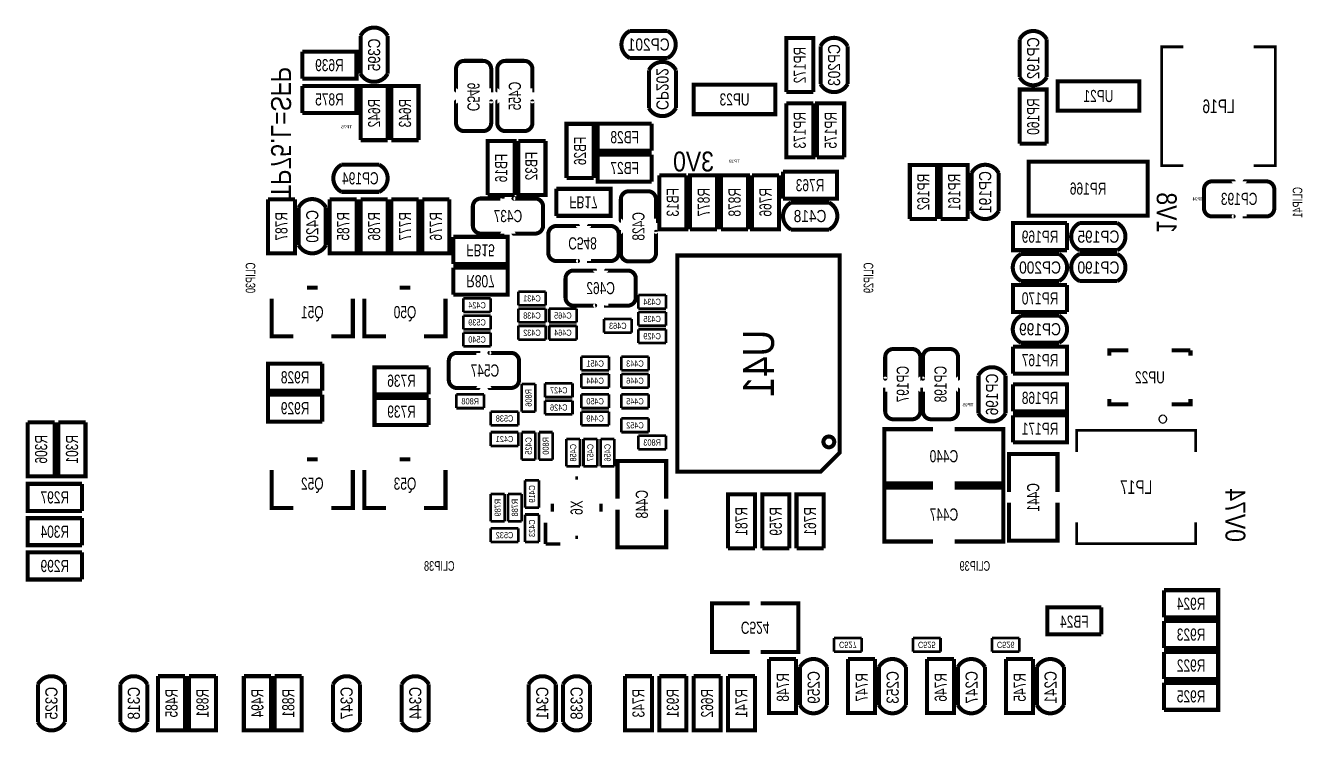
# Model space of a CAD drawing. Extents: x 0 to 194, y 0 to 132.
# Drawn here: x 83.75 to 130.99, y 27.36 to 53.54 of the extents above; entities that cross this region are included whole.
import ezdxf
from ezdxf.enums import TextEntityAlignment as Align

# ---------------------------------------------------------------- set-up
doc = ezdxf.new("R2010")
doc.units = 0
for name, color, linetype in [('BG_SILKSCREEN_BOTTOM', 254, 'CONTINUOUS'), ('PG_SILKSCREEN_BOTTOM', 152, 'CONTINUOUS'), ('PG_SILKSCREEN_BOTTOM_OUTLINE', 152, 'CONTINUOUS'), ('RD_ASSEMBLY_BOTTOM', 142, 'CONTINUOUS')]:
    doc.layers.add(name, color=color, linetype=linetype)

msp = doc.modelspace()

# ---------------------------------------------------------------- linework, layer by layer
at = {"layer": 'PG_SILKSCREEN_BOTTOM'}
for points, const_width in [([(126.589028, 52.745894), (125.788928, 52.745894), (125.788928, 48.346106), (126.589028, 48.346106)], 0.100076), ([(129.188972, 48.346106), (129.989072, 48.346106), (129.989072, 52.745894), (129.188972, 52.745894)], 0.100076), ([(121.9327, 51.4731), (121.9327, 50.3809), (124.9553, 50.3809), (124.9553, 51.4731), (121.9327, 51.4731)], 0.14986), ([(108.4707, 51.3461), (108.4707, 50.2539), (111.4933, 50.2539), (111.4933, 51.3461), (108.4707, 51.3461)], 0.14986), ([(113.17097, 37.021008), (107.871006, 37.021008), (107.871006, 45.020992), (113.870994, 45.020992), (113.870994, 37.721032), (113.17097, 37.021008)], 0.150114), ([(92.860876, 43.426126), (92.860876, 42.026078), (93.660976, 42.026078)], 0.150114), ([(94.161102, 43.825922), (94.560898, 43.825922)], 0.150114), ([(95.061024, 42.026078), (95.861124, 42.026078), (95.861124, 43.426126)], 0.150114), ([(96.289876, 43.426126), (96.289876, 42.026078), (97.089976, 42.026078)], 0.150114), ([(97.590102, 43.825922), (97.989898, 43.825922)], 0.150114), ([(98.490024, 42.026078), (99.290124, 42.026078), (99.290124, 43.426126)], 0.150114), ([(123.848876, 41.3131), (123.848876, 41.512998), (124.5489, 41.512998)], 0.1524), ([(126.1491, 41.512998), (126.849124, 41.512998)], 0.1524), ([(126.849124, 41.512998), (126.849124, 41.3131)], 0.1524), ([(124.5489, 39.513002), (123.848876, 39.513002), (123.848876, 39.7129)], 0.1524), ([(126.849124, 39.7129), (126.849124, 39.513002), (126.1491, 39.513002)], 0.1524), ([(127.040894, 37.748972), (127.040894, 38.549072), (122.641106, 38.549072), (122.641106, 37.748972)], 0.100076), ([(94.161102, 37.475922), (94.560898, 37.475922)], 0.150114), ([(97.590102, 37.475922), (97.989898, 37.475922)], 0.150114), ([(92.860876, 37.076126), (92.860876, 35.676078), (93.660976, 35.676078)], 0.150114), ([(95.061024, 35.676078), (95.861124, 35.676078), (95.861124, 37.076126)], 0.150114), ([(96.289876, 37.076126), (96.289876, 35.676078), (97.089976, 35.676078)], 0.150114), ([(98.490024, 35.676078), (99.290124, 35.676078), (99.290124, 37.076126)], 0.150114), ([(104.190038, 36.787074), (104.089962, 36.787074)], 0.127), ([(103.240078, 35.536886), (103.240078, 35.837114)], 0.127), ([(105.039922, 35.536886), (105.039922, 35.837114)], 0.127), ([(102.989888, 34.33699), (102.989888, 35.13709)], 0.127), ([(122.641106, 35.149028), (122.641106, 34.348928), (127.040894, 34.348928), (127.040894, 35.149028)], 0.100076), ([(104.190038, 34.586926), (104.089962, 34.586926)], 0.127), ([(103.540814, 34.33699), (102.989888, 34.33699)], 0.127)]:
    msp.add_lwpolyline(points, dxfattribs=dict(at, const_width=const_width))
msp.add_lwpolyline([(125.973078, 38.963092, 1), (125.684922, 38.962908, 1)], format="xyb", close=True, dxfattribs=at)
at = {"layer": 'PG_SILKSCREEN_BOTTOM', "const_width": 0.150114}
msp.add_lwpolyline([(113.670842, 38.121082, 1.000225), (113.271046, 38.120828, 0.999775), (113.670842, 38.121082)], format="xyb", dxfattribs=at)
at = {"layer": 'PG_SILKSCREEN_BOTTOM_OUTLINE', "const_width": 0.150114}
for points in [[(96.146874, 53.151024, -0.618077), (97.147126, 53.151024)], [(106.106976, 52.331874, -0.618077), (106.106976, 53.332126)], [(107.507024, 52.331874, 0.600046), (107.507024, 53.332126)], [(120.530874, 53.024024, -0.618077), (121.531126, 53.024024)], [(113.164874, 52.770024, -0.618077), (114.165126, 52.770024)], [(100.9777, 51.131724), (100.979986, 51.131724), (100.979986, 51.926998, 0.41419), (100.680012, 52.226972), (99.979988, 52.226972, 0.41419), (99.680014, 51.926998), (99.680014, 51.13401, 0.414214), (99.6823, 51.131724)], [(102.5017, 51.131724), (102.503986, 51.131724), (102.503986, 51.926998, 0.41419), (102.204012, 52.226972), (101.503988, 52.226972, 0.41419), (101.204014, 51.926998), (101.204014, 51.13401, 0.414214), (101.2063, 51.131724)], [(106.814874, 51.881024, -0.618077), (107.815126, 51.881024)], [(96.146874, 51.750976, 0.600046), (97.147126, 51.750976)], [(120.530874, 51.623976, 0.600046), (121.531126, 51.623976)], [(113.164874, 51.369976, 0.600046), (114.165126, 51.369976)], [(100.9777, 50.722276, -0.919612), (100.979986, 50.722276), (100.979986, 49.927002, -0.41419), (100.680012, 49.627028), (99.979988, 49.627028, -0.41419), (99.680014, 49.927002), (99.680014, 50.71999, -0.414214), (99.6823, 50.722276)], [(102.5017, 50.722276, -0.919612), (102.503986, 50.722276), (102.503986, 49.927002, -0.41419), (102.204012, 49.627028), (101.503988, 49.627028, -0.41419), (101.204014, 49.927002), (101.204014, 50.71999, -0.414214), (101.2063, 50.722276)], [(106.814874, 50.480976, 0.600046), (107.815126, 50.480976)], [(95.438976, 48.379126, 0.600046), (95.438976, 47.378874)], [(96.839024, 48.379126, -0.618077), (96.839024, 47.378874)], [(118.752874, 48.071024, -0.618077), (119.753126, 48.071024)], [(128.446276, 46.4693, -0.919612), (128.446276, 46.467014), (127.651002, 46.467014, -0.41419), (127.351028, 46.766988), (127.351028, 47.467012, -0.41419), (127.651002, 47.766986), (128.44399, 47.766986, -0.414214), (128.446276, 47.7647)], [(128.855724, 46.4693), (128.855724, 46.467014), (129.650998, 46.467014, 0.41419), (129.950972, 46.766988), (129.950972, 47.467012, 0.41419), (129.650998, 47.766986), (128.85801, 47.766986, 0.414214), (128.855724, 47.7647)], [(107.0737, 46.305724), (107.075986, 46.305724), (107.075986, 47.100998, 0.41419), (106.776012, 47.400972), (106.075988, 47.400972, 0.41419), (105.776014, 47.100998), (105.776014, 46.30801, 0.414214), (105.7783, 46.305724)], [(93.860874, 46.801024, -0.618077), (94.861126, 46.801024)], [(101.395276, 47.1297), (101.39553, 47.131986), (100.600256, 47.131986, 0.414686), (100.300028, 46.831758), (100.300028, 46.132242, 0.414686), (100.600256, 45.832014), (101.39299, 45.832014, 0.414181), (101.395276, 45.8343)], [(101.804724, 47.1297, -0.888734), (101.80447, 47.131986), (102.599744, 47.131986, -0.414686), (102.899972, 46.831758), (102.899972, 46.132242, -0.414686), (102.599744, 45.832014), (101.80701, 45.832014, -0.414181), (101.804724, 45.8343)], [(112.075976, 46.982126, 0.600046), (112.075976, 45.981874)], [(113.476024, 46.982126, -0.618077), (113.476024, 45.981874)], [(118.752874, 46.670976, 0.600046), (119.753126, 46.670976)], [(104.189276, 44.8183, -0.919612), (104.189276, 44.816014), (103.394002, 44.816014, -0.41419), (103.094028, 45.115988), (103.094028, 45.816012, -0.41419), (103.394002, 46.115986), (104.18699, 46.115986, -0.414214), (104.189276, 46.1137)], [(104.598724, 44.8183), (104.598724, 44.816014), (105.393998, 44.816014, 0.41419), (105.693972, 45.115988), (105.693972, 45.816012, 0.41419), (105.393998, 46.115986), (104.60101, 46.115986, 0.414214), (104.598724, 46.1137)], [(107.0737, 45.896276, -0.919612), (107.075986, 45.896276), (107.075986, 45.101002, -0.41419), (106.776012, 44.801028), (106.075988, 44.801028, -0.41419), (105.776014, 45.101002), (105.776014, 45.89399, -0.414214), (105.7783, 45.896276)], [(122.743976, 45.219874, -0.618077), (122.743976, 46.220126)], [(124.144024, 45.219874, 0.600046), (124.144024, 46.220126)], [(93.860874, 45.400976, 0.600046), (94.861126, 45.400976)], [(120.584976, 44.076874, -0.618077), (120.584976, 45.077126)], [(121.985024, 44.076874, 0.600046), (121.985024, 45.077126)], [(122.743976, 44.076874, -0.618077), (122.743976, 45.077126)], [(124.144024, 44.076874, 0.600046), (124.144024, 45.077126)], [(104.824276, 43.1673, -0.888734), (104.82453, 43.165014), (104.029256, 43.165014, -0.414686), (103.729028, 43.465242), (103.729028, 44.164758, -0.414686), (104.029256, 44.464986), (104.82199, 44.464986, -0.414181), (104.824276, 44.4627)], [(105.233724, 43.1673), (105.23347, 43.165014), (106.028744, 43.165014, 0.414686), (106.328972, 43.465242), (106.328972, 44.164758, 0.414686), (106.028744, 44.464986), (105.23601, 44.464986, 0.414181), (105.233724, 44.4627)], [(120.584976, 41.790874, -0.618077), (120.584976, 42.791126)], [(121.985024, 41.790874, 0.600046), (121.985024, 42.791126)], [(115.5573, 40.463724, -0.919612), (115.555014, 40.463724), (115.555014, 41.258998, -0.41419), (115.854988, 41.558972), (116.555012, 41.558972, -0.41419), (116.854986, 41.258998), (116.854986, 40.46601, -0.414214), (116.8527, 40.463724)], [(116.9543, 40.463724, -0.919612), (116.952014, 40.463724), (116.952014, 41.258998, -0.41419), (117.251988, 41.558972), (117.952012, 41.558972, -0.41419), (118.251986, 41.258998), (118.251986, 40.46601, -0.414214), (118.2497, 40.463724)], [(100.506276, 41.4147), (100.506276, 41.416986), (99.711002, 41.416986, 0.41419), (99.411028, 41.117012), (99.411028, 40.416988, 0.41419), (99.711002, 40.117014), (100.50399, 40.117014, 0.414214), (100.506276, 40.1193)], [(100.915724, 41.4147, -0.919612), (100.915724, 41.416986), (101.710998, 41.416986, -0.41419), (102.010972, 41.117012), (102.010972, 40.416988, -0.41419), (101.710998, 40.117014), (100.91801, 40.117014, -0.414214), (100.915724, 40.1193)], [(119.006874, 40.578024, -0.618077), (120.007126, 40.578024)], [(115.5573, 40.054276), (115.555014, 40.054276), (115.555014, 39.259002, 0.41419), (115.854988, 38.959028), (116.555012, 38.959028, 0.41419), (116.854986, 39.259002), (116.854986, 40.05199, 0.414214), (116.8527, 40.054276)], [(116.9543, 40.054276), (116.952014, 40.054276), (116.952014, 39.259002, 0.41419), (117.251988, 38.959028), (117.952012, 38.959028, 0.41419), (118.251986, 39.259002), (118.251986, 40.05199, 0.414214), (118.2497, 40.054276)], [(119.006874, 39.177976, 0.600046), (120.007126, 39.177976)], [(113.403126, 29.783024, 0.600046), (112.402874, 29.783024)], [(116.324126, 29.783024, 0.600046), (115.323874, 29.783024)], [(119.245126, 29.783024, 0.600046), (118.244874, 29.783024)], [(122.166126, 29.783024, 0.600046), (121.165874, 29.783024)], [(85.209126, 29.148024, 0.600046), (84.208874, 29.148024)], [(88.257126, 29.148024, 0.600046), (87.256874, 29.148024)], [(96.131126, 29.148024, 0.600046), (95.130874, 29.148024)], [(98.671126, 29.148024, 0.600046), (97.670874, 29.148024)], [(103.370126, 29.148024, 0.600046), (102.369874, 29.148024)], [(104.640126, 29.148024, 0.600046), (103.639874, 29.148024)], [(113.403126, 28.382976, -0.618077), (112.402874, 28.382976)], [(116.324126, 28.382976, -0.618077), (115.323874, 28.382976)], [(119.245126, 28.382976, -0.618077), (118.244874, 28.382976)], [(122.166126, 28.382976, -0.618077), (121.165874, 28.382976)], [(85.209126, 27.747976, -0.618077), (84.208874, 27.747976)], [(88.257126, 27.747976, -0.618077), (87.256874, 27.747976)], [(96.131126, 27.747976, -0.618077), (95.130874, 27.747976)], [(98.671126, 27.747976, -0.618077), (97.670874, 27.747976)], [(103.370126, 27.747976, -0.618077), (102.369874, 27.747976)], [(104.640126, 27.747976, -0.618077), (103.639874, 27.747976)]]:
    msp.add_lwpolyline(points, format="xyb", dxfattribs=at)
at = {"layer": 'PG_SILKSCREEN_BOTTOM_OUTLINE'}
for points, const_width in [([(106.106976, 53.332126), (107.507024, 53.332126)], 0.150114), ([(96.146874, 53.151024), (96.146874, 51.750976)], 0.150114), ([(97.147126, 53.151024), (97.147126, 51.750976)], 0.150114), ([(111.89462, 51.06924), (111.89462, 53.07076), (112.89538, 53.07076), (112.89538, 51.06924)], 0.150114), ([(120.530874, 53.024024), (120.530874, 51.623976)], 0.150114), ([(121.531126, 53.024024), (121.531126, 51.623976)], 0.150114), ([(93.99524, 52.57038), (95.99676, 52.57038), (95.99676, 51.56962), (93.99524, 51.56962)], 0.150114), ([(93.99524, 51.56962), (93.99524, 52.57038)], 0.150114), ([(113.164874, 52.770024), (113.164874, 51.369976)], 0.150114), ([(114.165126, 52.770024), (114.165126, 51.369976)], 0.150114), ([(106.106976, 52.331874), (107.507024, 52.331874)], 0.150114), ([(106.814874, 51.881024), (106.814874, 50.480976)], 0.150114), ([(107.815126, 51.881024), (107.815126, 50.480976)], 0.150114), ([(93.99524, 51.30038), (95.99676, 51.30038), (95.99676, 50.29962), (93.99524, 50.29962)], 0.150114), ([(93.99524, 50.29962), (93.99524, 51.30038)], 0.150114), ([(96.14662, 49.29124), (96.14662, 51.29276), (97.14738, 51.29276), (97.14738, 49.29124)], 0.150114), ([(97.28962, 49.29124), (97.28962, 51.29276), (98.29038, 51.29276), (98.29038, 49.29124)], 0.150114), ([(112.89538, 51.06924), (111.89462, 51.06924)], 0.150114), ([(120.53062, 49.16424), (120.53062, 51.16576), (121.53138, 51.16576), (121.53138, 49.16424)], 0.150114), ([(112.89538, 50.65776), (112.89538, 48.65624), (111.89462, 48.65624), (111.89462, 50.65776)], 0.150114), ([(111.89462, 50.65776), (112.89538, 50.65776)], 0.150114), ([(113.03762, 48.65624), (113.03762, 50.65776), (114.03838, 50.65776), (114.03838, 48.65624)], 0.150114), ([(103.76662, 47.89424), (103.76662, 49.89576), (104.76738, 49.89576), (104.76738, 47.89424)], 0.150114), ([(106.91876, 48.90262), (104.91724, 48.90262), (104.91724, 49.90338), (106.91876, 49.90338)], 0.150114), ([(106.91876, 49.90338), (106.91876, 48.90262)], 0.150114), ([(97.14738, 49.29124), (96.14662, 49.29124)], 0.150114), ([(98.29038, 49.29124), (97.28962, 49.29124)], 0.150114), ([(100.84562, 47.25924), (100.84562, 49.26076), (101.84638, 49.26076), (101.84638, 47.25924)], 0.150114), ([(102.98938, 49.26076), (102.98938, 47.25924), (101.98862, 47.25924), (101.98862, 49.26076)], 0.150114), ([(101.98862, 49.26076), (102.98938, 49.26076)], 0.150114), ([(121.53138, 49.16424), (120.53062, 49.16424)], 0.150114), ([(106.91876, 47.75962), (104.91724, 47.75962), (104.91724, 48.76038), (106.91876, 48.76038)], 0.150114), ([(106.91876, 48.76038), (106.91876, 47.75962)], 0.150114), ([(114.03838, 48.65624), (113.03762, 48.65624)], 0.150114), ([(96.839024, 48.379126), (95.438976, 48.379126)], 0.150114), ([(111.77524, 48.12538), (113.77676, 48.12538), (113.77676, 47.12462), (111.77524, 47.12462)], 0.150114), ([(111.77524, 47.12462), (111.77524, 48.12538)], 0.150114), ([(116.46662, 46.37024), (116.46662, 48.37176), (117.46738, 48.37176), (117.46738, 46.37024)], 0.150114), ([(117.60962, 46.37024), (117.60962, 48.37176), (118.61038, 48.37176), (118.61038, 46.37024)], 0.150114), ([(123.46305, 46.498002), (125.262894, 46.498002), (125.262894, 48.497998), (120.863106, 48.497998), (120.863106, 46.498002), (125.262894, 46.498002), (125.262894, 48.497998)], 0.150114), ([(104.76738, 47.89424), (103.76662, 47.89424)], 0.150114), ([(108.19638, 47.99076), (108.19638, 45.98924), (107.19562, 45.98924), (107.19562, 47.99076)], 0.150114), ([(107.19562, 47.99076), (108.19638, 47.99076)], 0.150114), ([(108.33862, 45.98924), (108.33862, 47.99076), (109.33938, 47.99076), (109.33938, 45.98924)], 0.150114), ([(109.48162, 45.98924), (109.48162, 47.99076), (110.48238, 47.99076), (110.48238, 45.98924)], 0.150114), ([(111.62538, 47.99076), (111.62538, 45.98924), (110.62462, 45.98924), (110.62462, 47.99076)], 0.150114), ([(110.62462, 47.99076), (111.62538, 47.99076)], 0.150114), ([(118.752874, 48.071024), (118.752874, 46.670976)], 0.150114), ([(119.753126, 48.071024), (119.753126, 46.670976)], 0.150114), ([(96.839024, 47.378874), (95.438976, 47.378874)], 0.150114), ([(101.84638, 47.25924), (100.84562, 47.25924)], 0.150114), ([(103.39324, 47.49038), (105.39476, 47.49038), (105.39476, 46.48962), (103.39324, 46.48962)], 0.150114), ([(103.39324, 46.48962), (103.39324, 47.49038)], 0.150114), ([(93.71838, 47.10176), (93.71838, 45.10024), (92.71762, 45.10024), (92.71762, 47.10176)], 0.150114), ([(92.71762, 47.10176), (93.71838, 47.10176)], 0.150114), ([(93.860874, 46.801024), (93.860874, 45.400976)], 0.150114), ([(94.861126, 46.801024), (94.861126, 45.400976)], 0.150114), ([(96.00438, 47.10176), (96.00438, 45.10024), (95.00362, 45.10024), (95.00362, 47.10176)], 0.150114), ([(95.00362, 47.10176), (96.00438, 47.10176)], 0.150114), ([(97.14738, 47.10176), (97.14738, 45.10024), (96.14662, 45.10024), (96.14662, 47.10176)], 0.150114), ([(96.14662, 47.10176), (97.14738, 47.10176)], 0.150114), ([(98.29038, 47.10176), (98.29038, 45.10024), (97.28962, 45.10024), (97.28962, 47.10176)], 0.150114), ([(97.28962, 47.10176), (98.29038, 47.10176)], 0.150114), ([(99.43338, 47.10176), (99.43338, 45.10024), (98.43262, 45.10024), (98.43262, 47.10176)], 0.150114), ([(98.43262, 47.10176), (99.43338, 47.10176)], 0.150114), ([(113.476024, 46.982126), (112.075976, 46.982126)], 0.150114), ([(117.46738, 46.37024), (116.46662, 46.37024)], 0.150114), ([(118.61038, 46.37024), (117.60962, 46.37024)], 0.150114), ([(109.33938, 45.98924), (108.33862, 45.98924)], 0.150114), ([(110.48238, 45.98924), (109.48162, 45.98924)], 0.150114), ([(113.476024, 45.981874), (112.075976, 45.981874)], 0.150114), ([(122.28576, 45.21962), (120.28424, 45.21962), (120.28424, 46.22038), (122.28576, 46.22038)], 0.150114), ([(122.28576, 46.22038), (122.28576, 45.21962)], 0.150114), ([(122.743976, 46.220126), (124.144024, 46.220126)], 0.150114), ([(99.58324, 45.71238), (101.58476, 45.71238), (101.58476, 44.71162), (99.58324, 44.71162)], 0.150114), ([(99.58324, 44.71162), (99.58324, 45.71238)], 0.150114), ([(120.584976, 45.077126), (121.985024, 45.077126)], 0.150114), ([(122.743976, 45.219874), (124.144024, 45.219874)], 0.150114), ([(122.743976, 45.077126), (124.144024, 45.077126)], 0.150114), ([(99.58324, 44.56938), (101.58476, 44.56938), (101.58476, 43.56862), (99.58324, 43.56862)], 0.150114), ([(99.58324, 43.56862), (99.58324, 44.56938)], 0.150114), ([(122.28576, 42.93362), (120.28424, 42.93362), (120.28424, 43.93438), (122.28576, 43.93438)], 0.150114), ([(120.584976, 44.076874), (121.985024, 44.076874)], 0.150114), ([(122.28576, 43.93438), (122.28576, 42.93362)], 0.150114), ([(122.743976, 44.076874), (124.144024, 44.076874)], 0.150114), ([(100.965, 43.434), (99.949, 43.434)], 0.100076), ([(99.949, 43.434), (99.949, 42.926)], 0.100076), ([(100.965, 42.926), (100.965, 43.434)], 0.100076), ([(102.997, 43.688), (101.981, 43.688)], 0.100076), ([(101.981, 43.688), (101.981, 43.18)], 0.100076), ([(102.997, 43.18), (102.997, 43.688)], 0.100076), ([(107.442, 43.561), (106.426, 43.561)], 0.100076), ([(106.426, 43.561), (106.426, 43.053)], 0.100076), ([(107.442, 43.053), (107.442, 43.561)], 0.100076), ([(101.981, 43.18), (102.997, 43.18)], 0.100076), ([(102.997, 43.053), (101.981, 43.053)], 0.100076), ([(101.981, 43.053), (101.981, 42.545)], 0.100076), ([(102.997, 42.545), (102.997, 43.053)], 0.100076), ([(104.14, 43.053), (103.124, 43.053)], 0.100076), ([(103.124, 43.053), (103.124, 42.545)], 0.100076), ([(104.14, 42.545), (104.14, 43.053)], 0.100076), ([(106.426, 43.053), (107.442, 43.053)], 0.100076), ([(99.949, 42.926), (100.965, 42.926)], 0.100076), ([(100.965, 42.799), (99.949, 42.799)], 0.100076), ([(99.949, 42.799), (99.949, 42.291)], 0.100076), ([(100.965, 42.291), (100.965, 42.799)], 0.100076), ([(101.981, 42.545), (102.997, 42.545)], 0.100076), ([(103.124, 42.545), (104.14, 42.545)], 0.100076), ([(106.172, 42.672), (105.156, 42.672)], 0.100076), ([(105.156, 42.672), (105.156, 42.164)], 0.100076), ([(106.172, 42.164), (106.172, 42.672)], 0.100076), ([(107.442, 42.926), (106.426, 42.926)], 0.100076), ([(106.426, 42.926), (106.426, 42.418)], 0.100076), ([(107.442, 42.418), (107.442, 42.926)], 0.100076), ([(120.584976, 42.791126), (121.985024, 42.791126)], 0.150114), ([(99.949, 42.291), (100.965, 42.291)], 0.100076), ([(100.965, 42.164), (99.949, 42.164)], 0.100076), ([(99.949, 42.164), (99.949, 41.656)], 0.100076), ([(100.965, 41.656), (100.965, 42.164)], 0.100076), ([(102.997, 42.418), (101.981, 42.418)], 0.100076), ([(101.981, 42.418), (101.981, 41.91)], 0.100076), ([(102.997, 41.91), (102.997, 42.418)], 0.100076), ([(104.14, 42.418), (103.124, 42.418)], 0.100076), ([(103.124, 42.418), (103.124, 41.91)], 0.100076), ([(104.14, 41.91), (104.14, 42.418)], 0.100076), ([(105.156, 42.164), (106.172, 42.164)], 0.100076), ([(106.426, 42.418), (107.442, 42.418)], 0.100076), ([(107.442, 42.291), (106.426, 42.291)], 0.100076), ([(106.426, 42.291), (106.426, 41.783)], 0.100076), ([(107.442, 41.783), (107.442, 42.291)], 0.100076), ([(99.949, 41.656), (100.965, 41.656)], 0.100076), ([(101.981, 41.91), (102.997, 41.91)], 0.100076), ([(103.124, 41.91), (104.14, 41.91)], 0.100076), ([(106.426, 41.783), (107.442, 41.783)], 0.100076), ([(120.28424, 41.64838), (122.28576, 41.64838), (122.28576, 40.64762), (120.28424, 40.64762)], 0.150114), ([(120.28424, 40.64762), (120.28424, 41.64838)], 0.150114), ([(120.584976, 41.790874), (121.985024, 41.790874)], 0.150114), ([(105.3338, 41.275), (104.3178, 41.275)], 0.100076), ([(104.3178, 41.275), (104.3178, 40.767)], 0.100076), ([(105.3338, 40.767), (105.3338, 41.275)], 0.100076), ([(106.807, 41.275), (105.791, 41.275)], 0.100076), ([(105.791, 41.275), (105.791, 40.767)], 0.100076), ([(106.807, 40.767), (106.807, 41.275)], 0.100076), ([(94.72676, 40.01262), (92.72524, 40.01262), (92.72524, 41.01338), (94.72676, 41.01338)], 0.150114), ([(94.72676, 41.01338), (94.72676, 40.01262)], 0.150114), ([(98.66376, 39.88562), (96.66224, 39.88562), (96.66224, 40.88638), (98.66376, 40.88638)], 0.150114), ([(98.66376, 40.88638), (98.66376, 39.88562)], 0.150114), ([(104.3178, 40.767), (105.3338, 40.767)], 0.100076), ([(105.3338, 40.64), (104.3178, 40.64)], 0.100076), ([(104.3178, 40.64), (104.3178, 40.132)], 0.100076), ([(105.3338, 40.132), (105.3338, 40.64)], 0.100076), ([(105.791, 40.767), (106.807, 40.767)], 0.100076), ([(106.807, 40.64), (105.791, 40.64)], 0.100076), ([(105.791, 40.64), (105.791, 40.132)], 0.100076), ([(106.807, 40.132), (106.807, 40.64)], 0.100076), ([(119.006874, 40.578024), (119.006874, 39.177976)], 0.150114), ([(120.007126, 40.578024), (120.007126, 39.177976)], 0.150114), ([(102.616, 40.259), (102.108, 40.259)], 0.100076), ([(102.108, 40.259), (102.108, 39.243)], 0.100076), ([(102.616, 39.243), (102.616, 40.259)], 0.100076), ([(103.9876, 40.2844), (102.9716, 40.2844)], 0.100076), ([(102.9716, 40.2844), (102.9716, 39.7764)], 0.100076), ([(103.9876, 39.7764), (103.9876, 40.2844)], 0.100076), ([(104.3178, 40.132), (105.3338, 40.132)], 0.100076), ([(105.791, 40.132), (106.807, 40.132)], 0.100076), ([(120.28424, 40.25138), (122.28576, 40.25138), (122.28576, 39.25062), (120.28424, 39.25062)], 0.150114), ([(120.28424, 39.25062), (120.28424, 40.25138)], 0.150114), ([(94.72676, 38.86962), (92.72524, 38.86962), (92.72524, 39.87038), (94.72676, 39.87038)], 0.150114), ([(94.72676, 39.87038), (94.72676, 38.86962)], 0.150114), ([(98.66376, 38.74262), (96.66224, 38.74262), (96.66224, 39.74338), (98.66376, 39.74338)], 0.150114), ([(98.66376, 39.74338), (98.66376, 38.74262)], 0.150114), ([(100.711, 39.878), (99.695, 39.878)], 0.100076), ([(99.695, 39.878), (99.695, 39.37)], 0.100076), ([(100.711, 39.37), (100.711, 39.878)], 0.100076), ([(102.9716, 39.7764), (103.9876, 39.7764)], 0.100076), ([(103.9876, 39.6494), (102.9716, 39.6494)], 0.100076), ([(102.9716, 39.6494), (102.9716, 39.1414)], 0.100076), ([(103.9876, 39.1414), (103.9876, 39.6494)], 0.100076), ([(105.3338, 39.878), (104.3178, 39.878)], 0.100076), ([(104.3178, 39.878), (104.3178, 39.37)], 0.100076), ([(105.3338, 39.37), (105.3338, 39.878)], 0.100076), ([(106.807, 39.878), (105.791, 39.878)], 0.100076), ([(105.791, 39.878), (105.791, 39.37)], 0.100076), ([(106.807, 39.37), (106.807, 39.878)], 0.100076), ([(99.695, 39.37), (100.711, 39.37)], 0.100076), ([(101.981, 39.243), (100.965, 39.243)], 0.100076), ([(100.965, 39.243), (100.965, 38.735)], 0.100076), ([(101.981, 38.735), (101.981, 39.243)], 0.100076), ([(102.108, 39.243), (102.616, 39.243)], 0.100076), ([(104.3178, 39.37), (105.3338, 39.37)], 0.100076), ([(105.3338, 39.243), (104.3178, 39.243)], 0.100076), ([(104.3178, 39.243), (104.3178, 38.735)], 0.100076), ([(105.3338, 38.735), (105.3338, 39.243)], 0.100076), ([(105.791, 39.37), (106.807, 39.37)], 0.100076), ([(84.82838, 38.84676), (84.82838, 36.84524), (83.82762, 36.84524), (83.82762, 38.84676)], 0.150114), ([(83.82762, 38.84676), (84.82838, 38.84676)], 0.150114), ([(85.97138, 38.84676), (85.97138, 36.84524), (84.97062, 36.84524), (84.97062, 38.84676)], 0.150114), ([(84.97062, 38.84676), (85.97138, 38.84676)], 0.150114), ([(100.965, 38.735), (101.981, 38.735)], 0.100076), ([(102.9716, 39.1414), (103.9876, 39.1414)], 0.100076), ([(104.3178, 38.735), (105.3338, 38.735)], 0.100076), ([(106.807, 38.989), (105.791, 38.989)], 0.100076), ([(105.791, 38.989), (105.791, 38.481)], 0.100076), ([(106.807, 38.481), (106.807, 38.989)], 0.100076), ([(120.28424, 39.10838), (122.28576, 39.10838), (122.28576, 38.10762), (120.28424, 38.10762)], 0.150114), ([(120.28424, 38.10762), (120.28424, 39.10838)], 0.150114), ([(101.981, 38.481), (100.965, 38.481)], 0.100076), ([(100.965, 38.481), (100.965, 37.973)], 0.100076), ([(101.981, 37.973), (101.981, 38.481)], 0.100076), ([(102.108, 38.481), (102.108, 37.465)], 0.100076), ([(102.616, 38.481), (102.108, 38.481)], 0.100076), ([(102.616, 37.465), (102.616, 38.481)], 0.100076), ([(102.743, 38.481), (102.743, 37.465)], 0.100076), ([(103.251, 38.481), (102.743, 38.481)], 0.100076), ([(103.251, 37.465), (103.251, 38.481)], 0.100076), ([(103.759, 38.227), (103.759, 37.211)], 0.100076), ([(104.267, 38.227), (103.759, 38.227)], 0.100076), ([(104.267, 37.211), (104.267, 38.227)], 0.100076), ([(104.394, 38.227), (104.394, 37.211)], 0.100076), ([(104.902, 38.227), (104.394, 38.227)], 0.100076), ([(104.902, 37.211), (104.902, 38.227)], 0.100076), ([(105.029, 38.227), (105.029, 37.211)], 0.100076), ([(105.537, 38.227), (105.029, 38.227)], 0.100076), ([(105.537, 37.211), (105.537, 38.227)], 0.100076), ([(105.791, 38.481), (106.807, 38.481)], 0.100076), ([(107.442, 38.354), (106.426, 38.354)], 0.100076), ([(106.426, 38.354), (106.426, 37.846)], 0.100076), ([(107.442, 37.846), (107.442, 38.354)], 0.100076), ([(117.32895, 38.591998), (115.529106, 38.591998), (115.529106, 36.592002), (117.32895, 36.592002)], 0.150114), ([(118.12905, 38.591998), (119.928894, 38.591998), (119.928894, 36.592002), (118.12905, 36.592002)], 0.150114), ([(100.965, 37.973), (101.981, 37.973)], 0.100076), ([(106.426, 37.846), (107.442, 37.846)], 0.100076), ([(102.108, 37.465), (102.616, 37.465)], 0.100076), ([(102.743, 37.465), (103.251, 37.465)], 0.100076), ([(105.653078, 36.013898), (105.653078, 37.413946), (107.452922, 37.413946), (107.452922, 36.013898)], 0.150114), ([(120.131078, 36.267898), (120.131078, 37.667946), (121.930922, 37.667946), (121.930922, 36.267898)], 0.150114), ([(103.759, 37.211), (104.267, 37.211)], 0.100076), ([(104.394, 37.211), (104.902, 37.211)], 0.100076), ([(105.029, 37.211), (105.537, 37.211)], 0.100076), ([(85.83676, 35.56762), (83.83524, 35.56762), (83.83524, 36.56838), (85.83676, 36.56838)], 0.150114), ([(85.83676, 36.56838), (85.83676, 35.56762)], 0.150114), ([(102.235, 36.703), (102.235, 35.687)], 0.100076), ([(102.743, 36.703), (102.235, 36.703)], 0.100076), ([(102.743, 35.687), (102.743, 36.703)], 0.100076), ([(117.32895, 36.432998), (115.529106, 36.432998), (115.529106, 34.433002), (117.32895, 34.433002)], 0.150114), ([(118.12905, 36.432998), (119.928894, 36.432998), (119.928894, 34.433002), (118.12905, 34.433002)], 0.150114), ([(101.473, 36.195), (100.965, 36.195)], 0.100076), ([(100.965, 36.195), (100.965, 35.179)], 0.100076), ([(101.473, 35.179), (101.473, 36.195)], 0.100076), ([(101.6, 36.195), (101.6, 35.179)], 0.100076), ([(102.108, 36.195), (101.6, 36.195)], 0.100076), ([(102.108, 35.179), (102.108, 36.195)], 0.100076), ([(109.73562, 34.17824), (109.73562, 36.17976), (110.73638, 36.17976), (110.73638, 34.17824)], 0.150114), ([(111.00562, 34.17824), (111.00562, 36.17976), (112.00638, 36.17976), (112.00638, 34.17824)], 0.150114), ([(112.27562, 34.17824), (112.27562, 36.17976), (113.27638, 36.17976), (113.27638, 34.17824)], 0.150114), ([(120.131078, 35.868102), (120.131078, 34.468054), (121.930922, 34.468054), (121.930922, 35.868102)], 0.150114), ([(102.235, 35.687), (102.743, 35.687)], 0.100076), ([(102.743, 35.433), (102.235, 35.433)], 0.100076), ([(102.235, 35.433), (102.235, 34.417)], 0.100076), ([(102.743, 34.417), (102.743, 35.433)], 0.100076), ([(105.653078, 35.614102), (105.653078, 34.214054), (107.452922, 34.214054), (107.452922, 35.614102)], 0.150114), ([(85.83676, 34.29762), (83.83524, 34.29762), (83.83524, 35.29838), (85.83676, 35.29838)], 0.150114), ([(85.83676, 35.29838), (85.83676, 34.29762)], 0.150114), ([(100.965, 35.179), (101.473, 35.179)], 0.100076), ([(101.981, 34.925), (100.965, 34.925)], 0.100076), ([(100.965, 34.925), (100.965, 34.417)], 0.100076), ([(101.6, 35.179), (102.108, 35.179)], 0.100076), ([(101.981, 34.417), (101.981, 34.925)], 0.100076), ([(85.83676, 33.02762), (83.83524, 33.02762), (83.83524, 34.02838), (85.83676, 34.02838)], 0.150114), ([(85.83676, 34.02838), (85.83676, 33.02762)], 0.150114), ([(100.965, 34.417), (101.981, 34.417)], 0.100076), ([(102.235, 34.417), (102.743, 34.417)], 0.100076), ([(110.73638, 34.17824), (109.73562, 34.17824)], 0.150114), ([(112.00638, 34.17824), (111.00562, 34.17824)], 0.150114), ([(113.27638, 34.17824), (112.27562, 34.17824)], 0.150114), ([(125.87224, 32.63138), (127.87376, 32.63138), (127.87376, 31.63062), (125.87224, 31.63062)], 0.150114), ([(125.87224, 31.63062), (125.87224, 32.63138)], 0.150114), ([(110.544102, 32.141922), (109.144054, 32.141922), (109.144054, 30.342078), (110.544102, 30.342078)], 0.150114), ([(110.943898, 32.141922), (112.343946, 32.141922), (112.343946, 30.342078), (110.943898, 30.342078)], 0.150114), ([(123.55576, 30.99562), (121.55424, 30.99562), (121.55424, 31.99638), (123.55576, 31.99638)], 0.150114), ([(123.55576, 31.99638), (123.55576, 30.99562)], 0.150114), ([(125.87224, 31.48838), (127.87376, 31.48838), (127.87376, 30.48762), (125.87224, 30.48762)], 0.150114), ([(125.87224, 30.48762), (125.87224, 31.48838)], 0.150114), ([(114.681, 30.861), (113.665, 30.861)], 0.100076), ([(113.665, 30.861), (113.665, 30.353)], 0.100076), ([(114.681, 30.353), (114.681, 30.861)], 0.100076), ([(117.602, 30.861), (116.586, 30.861)], 0.100076), ([(116.586, 30.861), (116.586, 30.353)], 0.100076), ([(117.602, 30.353), (117.602, 30.861)], 0.100076), ([(120.523, 30.861), (119.507, 30.861)], 0.100076), ([(119.507, 30.861), (119.507, 30.353)], 0.100076), ([(120.523, 30.353), (120.523, 30.861)], 0.100076), ([(113.665, 30.353), (114.681, 30.353)], 0.100076), ([(116.586, 30.353), (117.602, 30.353)], 0.100076), ([(119.507, 30.353), (120.523, 30.353)], 0.100076), ([(125.87224, 30.34538), (127.87376, 30.34538), (127.87376, 29.34462), (125.87224, 29.34462)], 0.150114), ([(125.87224, 29.34462), (125.87224, 30.34538)], 0.150114), ([(112.26038, 30.08376), (112.26038, 28.08224), (111.25962, 28.08224), (111.25962, 30.08376)], 0.150114), ([(111.25962, 30.08376), (112.26038, 30.08376)], 0.150114), ([(112.402874, 28.382976), (112.402874, 29.783024)], 0.150114), ([(113.403126, 28.382976), (113.403126, 29.783024)], 0.150114), ([(115.18138, 30.08376), (115.18138, 28.08224), (114.18062, 28.08224), (114.18062, 30.08376)], 0.150114), ([(114.18062, 30.08376), (115.18138, 30.08376)], 0.150114), ([(115.323874, 28.382976), (115.323874, 29.783024)], 0.150114), ([(116.324126, 28.382976), (116.324126, 29.783024)], 0.150114), ([(118.10238, 30.08376), (118.10238, 28.08224), (117.10162, 28.08224), (117.10162, 30.08376)], 0.150114), ([(117.10162, 30.08376), (118.10238, 30.08376)], 0.150114), ([(118.244874, 28.382976), (118.244874, 29.783024)], 0.150114), ([(119.245126, 28.382976), (119.245126, 29.783024)], 0.150114), ([(121.02338, 30.08376), (121.02338, 28.08224), (120.02262, 28.08224), (120.02262, 30.08376)], 0.150114), ([(120.02262, 30.08376), (121.02338, 30.08376)], 0.150114), ([(121.165874, 28.382976), (121.165874, 29.783024)], 0.150114), ([(122.166126, 28.382976), (122.166126, 29.783024)], 0.150114), ([(89.65438, 29.44876), (89.65438, 27.44724), (88.65362, 27.44724), (88.65362, 29.44876)], 0.150114), ([(88.65362, 29.44876), (89.65438, 29.44876)], 0.150114), ([(90.79738, 29.44876), (90.79738, 27.44724), (89.79662, 27.44724), (89.79662, 29.44876)], 0.150114), ([(89.79662, 29.44876), (90.79738, 29.44876)], 0.150114), ([(92.82938, 29.44876), (92.82938, 27.44724), (91.82862, 27.44724), (91.82862, 29.44876)], 0.150114), ([(91.82862, 29.44876), (92.82938, 29.44876)], 0.150114), ([(93.97238, 29.44876), (93.97238, 27.44724), (92.97162, 27.44724), (92.97162, 29.44876)], 0.150114), ([(92.97162, 29.44876), (93.97238, 29.44876)], 0.150114), ([(106.92638, 29.44876), (106.92638, 27.44724), (105.92562, 27.44724), (105.92562, 29.44876)], 0.150114), ([(105.92562, 29.44876), (106.92638, 29.44876)], 0.150114), ([(108.19638, 29.44876), (108.19638, 27.44724), (107.19562, 27.44724), (107.19562, 29.44876)], 0.150114), ([(107.19562, 29.44876), (108.19638, 29.44876)], 0.150114), ([(109.46638, 29.44876), (109.46638, 27.44724), (108.46562, 27.44724), (108.46562, 29.44876)], 0.150114), ([(108.46562, 29.44876), (109.46638, 29.44876)], 0.150114), ([(110.73638, 29.44876), (110.73638, 27.44724), (109.73562, 27.44724), (109.73562, 29.44876)], 0.150114), ([(109.73562, 29.44876), (110.73638, 29.44876)], 0.150114), ([(84.208874, 27.747976), (84.208874, 29.148024)], 0.150114), ([(85.209126, 27.747976), (85.209126, 29.148024)], 0.150114), ([(87.256874, 27.747976), (87.256874, 29.148024)], 0.150114), ([(88.257126, 27.747976), (88.257126, 29.148024)], 0.150114), ([(95.130874, 27.747976), (95.130874, 29.148024)], 0.150114), ([(96.131126, 27.747976), (96.131126, 29.148024)], 0.150114), ([(97.670874, 27.747976), (97.670874, 29.148024)], 0.150114), ([(98.671126, 27.747976), (98.671126, 29.148024)], 0.150114), ([(102.369874, 27.747976), (102.369874, 29.148024)], 0.150114), ([(103.370126, 27.747976), (103.370126, 29.148024)], 0.150114), ([(103.639874, 27.747976), (103.639874, 29.148024)], 0.150114), ([(104.640126, 27.747976), (104.640126, 29.148024)], 0.150114), ([(125.87224, 29.20238), (127.87376, 29.20238), (127.87376, 28.20162), (125.87224, 28.20162)], 0.150114), ([(125.87224, 28.20162), (125.87224, 29.20238)], 0.150114)]:
    msp.add_lwpolyline(points, dxfattribs=dict(at, const_width=const_width))

# ---------------------------------------------------------------- texts
at = {"layer": 'BG_SILKSCREEN_BOTTOM', "text_generation_flag": 2, "width": 0.862069}
for s, p in [('TP75.L=SFP', (92.837, 47.117)), ('1V8', (125.603, 45.847)), ('0V74', (128.143, 34.417))]:
    msp.add_text(s, height=0.7366, rotation=270, dxfattribs=at).set_placement(p)
msp.add_text('3V0', height=0.7366, dxfattribs=at).set_placement((109.22, 48.133))
at = {"layer": 'RD_ASSEMBLY_BOTTOM', "text_generation_flag": 2}
for s, height, rotation, width, p in [('C395', 0.44958, 90, 0.841808, (96.87179, 52.451)), ('CP192', 0.44958, 90, 0.841808, (121.25579, 52.324)), ('RP172', 0.44958, 90, 0.734463, (112.61979, 52.07)), ('CP203', 0.44958, 90, 0.841808, (113.88979, 52.07)), ('CP202', 0.44958, 270, 0.841808, (107.09021, 51.181)), ('C546', 0.44958, 270, 0.734463, (100.100638, 50.891186)), ('C455', 0.44958, 90, 0.734463, (102.07879, 50.927)), ('R642', 0.44958, 90, 0.734463, (96.87179, 50.292)), ('R643', 0.44958, 90, 0.734463, (98.01479, 50.292)), ('RP160', 0.44958, 90, 0.734463, (121.25579, 50.165)), ('RP173', 0.44958, 90, 0.734463, (112.61979, 49.657)), ('RP175', 0.44958, 90, 0.734463, (113.76279, 49.657)), ('FB26', 0.44958, 90, 0.734463, (104.49179, 48.895)), ('FB16', 0.44958, 90, 0.734463, (101.57079, 48.26)), ('RP162', 0.44958, 90, 0.734463, (117.19179, 47.371)), ('RP161', 0.44958, 90, 0.734463, (118.33479, 47.371)), ('CP191', 0.44958, 90, 0.841808, (119.47779, 47.371)), ('FB13', 0.44958, 90, 0.734463, (107.92079, 46.99)), ('R877', 0.44958, 90, 0.734463, (109.06379, 46.99)), ('R878', 0.44958, 90, 0.734463, (110.20679, 46.99)), ('R766', 0.44958, 90, 0.734463, (111.34979, 46.99)), ('CLIP41', 0.3556, 90, 0.714286, (130.9878, 46.99)), ('FB17', 0.44958, 180, 0.734463, (104.394, 47.21479)), ('R787', 0.44958, 90, 0.734463, (93.44279, 46.101)), ('C420', 0.44958, 90, 0.841808, (94.58579, 46.101)), ('R785', 0.44958, 90, 0.734463, (95.72879, 46.101)), ('R786', 0.44958, 90, 0.734463, (96.87179, 46.101)), ('R777', 0.44958, 90, 0.734463, (98.01479, 46.101)), ('R776', 0.44958, 90, 0.734463, (99.15779, 46.101)), ('C428', 0.44958, 90, 0.734463, (106.65079, 46.101)), ('FB15', 0.44958, 180, 0.734463, (100.584, 45.43679)), ('C548', 0.44958, 180, 0.734463, (104.358186, 45.695362)), ('CLIP30', 0.3556, 90, 0.714286, (92.2528, 44.196)), ('CLIP29', 0.3556, 90, 0.714286, (115.1128, 44.196)), ('R807', 0.44958, 180, 0.734463, (100.584, 44.29379)), ('U41', 1.143, 90, 0.888889, (111.4425, 41.021)), ('CP197', 0.44958, 90, 0.734463, (116.42979, 40.259)), ('CP198', 0.44958, 90, 0.734463, (117.82679, 40.259)), ('CP196', 0.44958, 90, 0.841808, (119.73179, 39.878)), ('R806', 0.2286, 90, 0.777778, (102.4763, 39.751)), ('R306', 0.44958, 90, 0.734463, (84.55279, 37.846)), ('R301', 0.44958, 90, 0.734463, (85.69579, 37.846)), ('C425', 0.2286, 90, 0.777778, (102.4763, 37.973)), ('R800', 0.2286, 90, 0.777778, (103.1113, 37.973)), ('C458', 0.2286, 90, 0.777778, (104.1273, 37.719)), ('C457', 0.2286, 90, 0.777778, (104.7623, 37.719)), ('C456', 0.2286, 90, 0.777778, (105.3973, 37.719)), ('C419', 0.2286, 90, 0.777778, (102.6033, 36.195)), ('C441', 0.44958, 90, 0.734463, (121.25579, 36.068)), ('R789', 0.2286, 90, 0.777778, (101.3333, 35.687)), ('R788', 0.2286, 90, 0.777778, (101.9683, 35.687)), ('X6', 0.44958, 90, 0.734463, (104.36479, 35.687)), ('C448', 0.44958, 90, 0.734463, (106.77779, 35.814)), ('R781', 0.44958, 90, 0.734463, (110.46079, 35.179)), ('R759', 0.44958, 90, 0.734463, (111.73079, 35.179)), ('R761', 0.44958, 90, 0.734463, (113.00079, 35.179)), ('C423', 0.2286, 90, 0.777778, (102.6033, 34.925)), ('C524', 0.44958, 180, 0.734463, (110.744, 31.46679)), ('C527', 0.2286, 180, 0.777778, (114.173, 30.7213)), ('C525', 0.2286, 180, 0.777778, (117.094, 30.7213)), ('C526', 0.2286, 180, 0.777778, (120.015, 30.7213)), ('R748', 0.44958, 90, 0.734463, (111.99241, 29.0322)), ('C259', 0.44958, 90, 0.841808, (113.13541, 29.0322)), ('R747', 0.44958, 90, 0.734463, (114.91341, 29.0322)), ('C253', 0.44958, 90, 0.841808, (116.05641, 29.0322)), ('R746', 0.44958, 90, 0.734463, (117.83441, 29.0322)), ('C247', 0.44958, 90, 0.841808, (118.97741, 29.0322)), ('R745', 0.44958, 90, 0.734463, (120.75541, 29.0322)), ('C241', 0.44958, 90, 0.841808, (121.89841, 29.0322)), ('C325', 0.44958, 90, 0.841808, (84.93379, 28.448)), ('C318', 0.44958, 90, 0.841808, (87.98179, 28.448)), ('R485', 0.44958, 90, 0.734463, (89.37879, 28.448)), ('R891', 0.44958, 90, 0.734463, (90.52179, 28.448)), ('R494', 0.44958, 90, 0.734463, (92.55379, 28.448)), ('R881', 0.44958, 90, 0.734463, (93.69679, 28.448)), ('C347', 0.44958, 90, 0.841808, (95.85579, 28.448)), ('C344', 0.44958, 90, 0.841808, (98.39579, 28.448)), ('C341', 0.44958, 90, 0.841808, (103.09479, 28.448)), ('C338', 0.44958, 90, 0.841808, (104.36479, 28.448)), ('R743', 0.44958, 90, 0.734463, (106.65079, 28.448)), ('R931', 0.44958, 90, 0.734463, (107.92079, 28.448)), ('R662', 0.44958, 90, 0.734463, (109.19079, 28.448)), ('R741', 0.44958, 90, 0.734463, (110.46079, 28.448))]:
    msp.add_text(s, height=height, rotation=rotation, dxfattribs=dict(at, width=width)).set_placement(p, align=Align.CENTER)
for s, height, width, p in [('CP201', 0.44958, 0.841808, (106.807, 52.60721)), ('R639', 0.44958, 0.734463, (94.996, 51.84521)), ('R875', 0.44958, 0.734463, (94.996, 50.57521)), ('UP23', 0.44958, 0.734463, (109.982, 50.57521)), ('UP21', 0.44958, 0.734463, (123.444, 50.70221)), ('LP16', 0.508, 0.75, (127.889, 50.292)), ('TP75', 0.11938, 0.914894, (95.631, 49.72431)), ('FB28', 0.44958, 0.734463, (105.918, 49.17821)), ('FB27', 0.44958, 0.734463, (105.918, 48.03521)), ('TP18', 0.11938, 0.914894, (109.982, 48.45431)), ('CP194', 0.44958, 0.734463, (96.139, 47.65421)), ('R763', 0.44958, 0.734463, (112.776, 47.40021)), ('RP166', 0.44958, 0.734463, (123.063, 47.27321)), ('CP193', 0.44958, 0.734463, (128.651, 46.89221)), ('TP94', 0.11938, 0.914894, (127.127, 47.05731)), ('C437', 0.44958, 0.734463, (101.6, 46.25721)), ('C418', 0.44958, 0.841808, (112.776, 46.25721)), ('RP169', 0.44958, 0.734463, (121.285, 45.49521)), ('CP195', 0.44958, 0.841808, (123.444, 45.49521)), ('CP200', 0.44958, 0.841808, (121.285, 44.35221)), ('CP190', 0.44958, 0.841808, (123.444, 44.35221)), ('C462', 0.44958, 0.734463, (105.029, 43.59021)), ('C431', 0.2286, 0.777778, (102.489, 43.3197)), ('RP170', 0.44958, 0.734463, (121.285, 43.20921)), ('Q51', 0.44958, 0.734463, (94.361, 42.70121)), ('Q50', 0.44958, 0.734463, (97.79, 42.70121)), ('C424', 0.2286, 0.777778, (100.457, 43.0657)), ('C434', 0.2286, 0.777778, (106.934, 43.1927)), ('C539', 0.2286, 0.777778, (100.457, 42.4307)), ('C438', 0.2286, 0.777778, (102.489, 42.6847)), ('C465', 0.2286, 0.777778, (103.632, 42.6847)), ('C463', 0.2286, 0.777778, (105.664, 42.3037)), ('C435', 0.2286, 0.777778, (106.934, 42.5577)), ('CP199', 0.44958, 0.841808, (121.285, 42.06621)), ('C432', 0.2286, 0.777778, (102.489, 42.0497)), ('C464', 0.2286, 0.777778, (103.632, 42.0497)), ('C429', 0.2286, 0.777778, (106.934, 41.9227)), ('C540', 0.2286, 0.777778, (100.457, 41.7957)), ('C451', 0.2286, 0.777778, (104.8258, 40.9067)), ('C443', 0.2286, 0.777778, (106.299, 40.9067)), ('RP167', 0.44958, 0.734463, (121.285, 40.92321)), ('R928', 0.44958, 0.734463, (93.726, 40.28821)), ('C547', 0.44958, 0.734463, (100.746814, 40.537638)), ('UP22', 0.44958, 0.734463, (125.349, 40.28821)), ('R736', 0.44958, 0.734463, (97.663, 40.16121)), ('C444', 0.2286, 0.777778, (104.8258, 40.2717)), ('C446', 0.2286, 0.777778, (106.299, 40.2717)), ('R808', 0.2286, 0.777778, (100.203, 39.5097)), ('C427', 0.2286, 0.777778, (103.4796, 39.9161)), ('C450', 0.2286, 0.777778, (104.8258, 39.5097)), ('C445', 0.2286, 0.777778, (106.299, 39.5097)), ('RP168', 0.44958, 0.734463, (121.285, 39.52621)), ('R929', 0.44958, 0.734463, (93.726, 39.14521)), ('R739', 0.44958, 0.734463, (97.663, 39.01821)), ('C426', 0.2286, 0.777778, (103.4796, 39.2811)), ('TP95', 0.11938, 0.914894, (118.618, 39.43731)), ('C538', 0.2286, 0.777778, (101.473, 38.8747)), ('C449', 0.2286, 0.777778, (104.8258, 38.8747)), ('C452', 0.2286, 0.777778, (106.299, 38.6207)), ('RP171', 0.44958, 0.734463, (121.285, 38.38321)), ('C421', 0.2286, 0.777778, (101.473, 38.1127)), ('R803', 0.2286, 0.777778, (106.934, 37.9857)), ('C440', 0.44958, 0.734463, (117.729, 37.36721)), ('Q52', 0.44958, 0.734463, (94.361, 36.35121)), ('Q53', 0.44958, 0.734463, (97.79, 36.35121)), ('LP17', 0.508, 0.75, (124.841, 36.195)), ('R297', 0.44958, 0.734463, (84.836, 35.84321)), ('C447', 0.44958, 0.734463, (117.729, 35.20821)), ('R304', 0.44958, 0.734463, (84.836, 34.57321)), ('C532', 0.2286, 0.777778, (101.473, 34.5567)), ('R299', 0.44958, 0.734463, (84.836, 33.30321)), ('CLIP38', 0.3556, 0.714286, (99.06, 33.3502)), ('CLIP39', 0.3556, 0.714286, (118.872, 33.3502)), ('R924', 0.44958, 0.734463, (126.873, 31.90621)), ('FB24', 0.44958, 0.734463, (122.555, 31.242)), ('R923', 0.44958, 0.734463, (126.873, 30.76321)), ('R922', 0.44958, 0.734463, (126.873, 29.62021)), ('R925', 0.44958, 0.734463, (126.873, 28.47721))]:
    msp.add_text(s, height=height, dxfattribs=dict(at, width=width)).set_placement(p, align=Align.CENTER)
at = {"layer": 'RD_ASSEMBLY_BOTTOM', "text_generation_flag": 2, "width": 0.734463}
msp.add_text('FB32', height=0.44958, rotation=90, dxfattribs=at).set_placement((102.688898, 48.859948))

doc.saveas('drawing.dxf')
